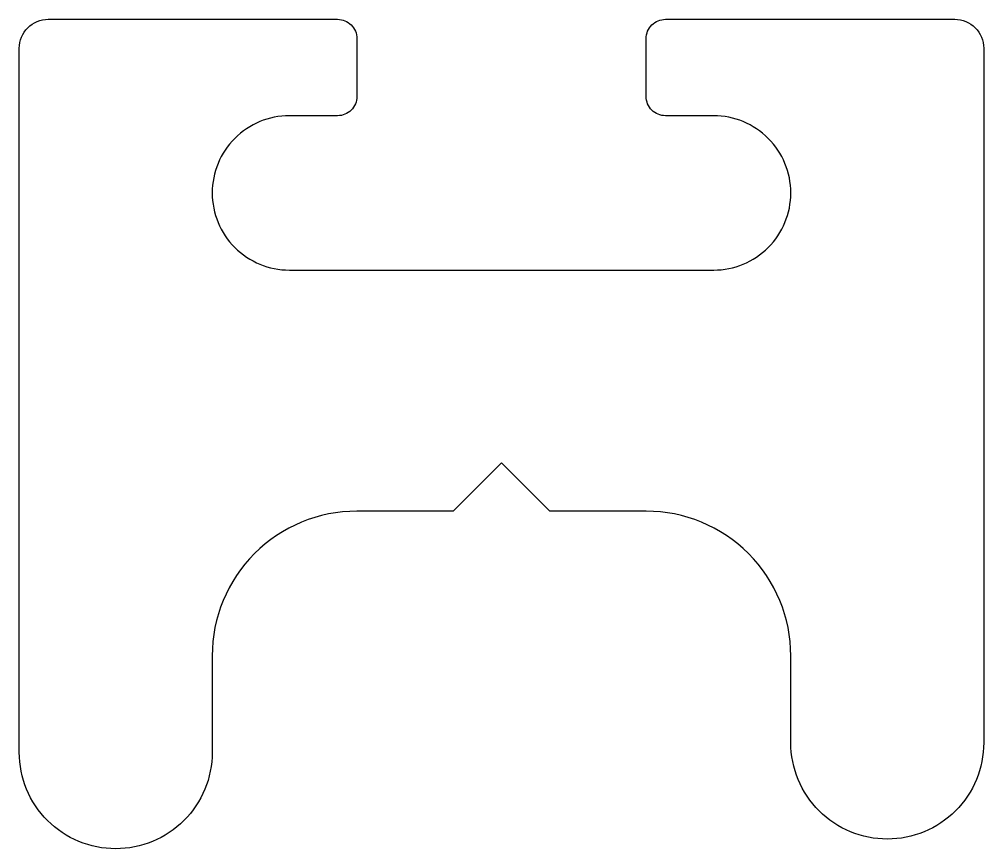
# Model space of a CAD drawing. Extents: x 859.2 to 869.2, y -8.7 to -0.1.
import ezdxf

# ---------------------------------------------------------------- set-up
doc = ezdxf.new("R2010")
doc.units = 0
doc.header["$LTSCALE"] = 15
doc.layers.get('0').update_dxf_attribs({"linetype": 'CONTINUOUS'})

msp = doc.modelspace()

# ---------------------------------------------------------------- linework, layer by layer
at = {"color": 0, "ltscale": 0.05}
for p, q in [((861.195, -1.904), (861.195, -1.904)), ((867.195, -1.904), (867.195, -1.904)), ((868.195, -8.604), (868.195, -8.604)), ((860.195, -8.704), (860.195, -8.704))]:
    msp.add_line(p, q, dxfattribs=at)
msp.add_lwpolyline([(862.695, -0.304), (862.695, -0.904, -0.414214), (862.495, -1.104), (861.995, -1.104, 0.414214), (861.195, -1.904, 0.414214), (861.995, -2.704), (866.395, -2.704, 0.414214), (867.195, -1.904, 0.414214), (866.395, -1.104), (865.895, -1.104, -0.414214), (865.695, -0.904), (865.695, -0.304, -0.414214), (865.895, -0.104), (868.895, -0.104, -0.414214), (869.195, -0.404), (869.195, -7.604, -0.414214), (868.195, -8.604, -0.414214), (867.195, -7.604), (867.195, -6.704, 0.414214), (865.695, -5.204), (864.695, -5.204), (864.195, -4.704), (863.695, -5.204), (862.695, -5.204, 0.414214), (861.195, -6.704), (861.195, -7.704, -0.414214), (860.195, -8.704, -0.414214), (859.195, -7.704), (859.195, -0.404, -0.414214), (859.495, -0.104), (862.495, -0.104, -0.414214)], format="xyb", close=True, dxfattribs=at)

doc.saveas('drawing.dxf')
